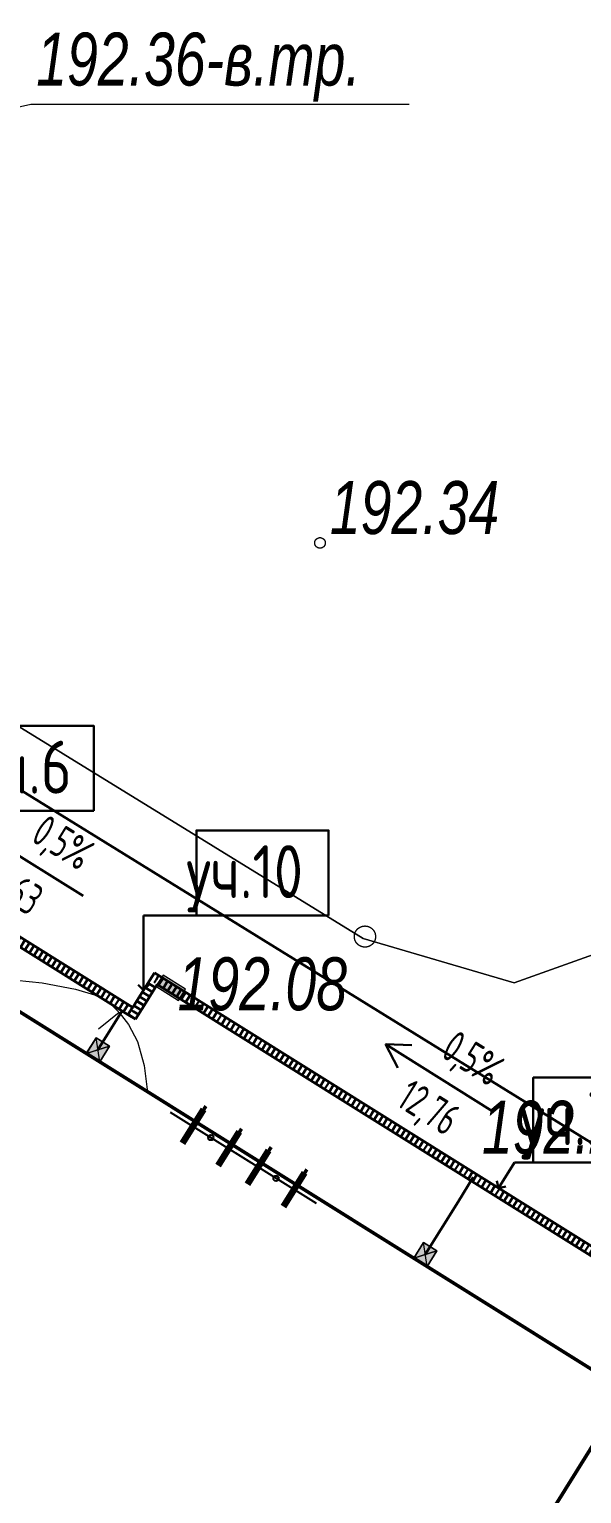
# Model space of a CAD drawing. Header units: millimetres. Extents: x -38151500 to -27467627, y -20617104 to -20349562.
# Drawn here: x -28278956 to -28268507, y -20485120 to -20457442 of the extents above; entities that cross this region are included whole.
import ezdxf
from ezdxf.xclip import XClip

# ---------------------------------------------------------------- set-up
doc = ezdxf.new("R2010")
doc.units = ezdxf.units.MM
doc.header["$MEASUREMENT"] = 0
doc.header["$XCLIPFRAME"] = 0
doc.linetypes.add('Wipeout_Contour', pattern=[1000, 0, -1000])
for name, color, linetype in [('!!! ПОДОСНОВА', 7, 'Continuous'), ('ГП_Сети канализации К2 ливневка', 7, 'Continuous'), ('ЛИВНЕВКА лотки', 7, 'Continuous'), ('Ливневка маркеры', 7, 'Continuous'), ('Ливневка трубы', 7, 'Continuous'), ('Новый_ГП_Сети канализации К2 ливневка', 7, 'Continuous')]:
    doc.layers.add(name, color=color, linetype=linetype)
for name, color, linetype, lineweight in [('ГП_Сети канализации К2 ливневка_Ном._пера__140', 140, 'Continuous', 40), ('ГП_Сети канализации К2 ливневка_Ном._пера__180', 5, 'Continuous', 13), ('ГП_Сети канализации К2 ливневка_Ном._пера__4', 5, 'Continuous', 40), ('ЛИВНЕВКА лотки_Ном._пера__220', 220, 'Continuous', 13), ('ЛИВНЕВКА лотки_Ном._пера__5', 5, 'Continuous', 30), ('Ливневка маркеры_Ном._пера__5', 5, 'Continuous', 30), ('Ливневка трубы_Ном._пера__4', 5, 'Continuous', 40), ('Новый_Defpoints_Ном._пера__16', 16, 'Continuous', 20), ('Новый_Defpoints_Ном._пера__7', 7, 'Continuous', 25), ('Новый_ГП_Граница участка_Ном._пера__1', 1, 'Continuous', 40), ('Новый_ГП_Здание сооружение_Ном._пера__22', 22, 'Continuous', 50), ('Новый_ГП_Сети канализации К2 ливневка_Ном._пера__7', 7, 'Continuous', 25), ('Новый_ГТ-сооружение_ ограждение_Ном._пера__19', 7, 'Continuous', 90), ('Чертеж_1_Новофедоровское_снт 28_07$0$tp_отметки_новые_Ном._пера__253', 252, 'Continuous', 18), ('Чертеж_1_Новый_ГП_Топография_Ном._пера__253', 252, 'Continuous', 18), ('Чертеж_1_Новый_Новофедоровское_снт 28_07$0$tp_Ограждения ДЕР_Ном._пера__253', 252, 'Continuous', 18), ('Чертеж_1_Новый_Новофедоровское_снт 28_07$0$tp_Ограждения рабица_Ном._пера__253', 252, 'Continuous', 18), ('Чертеж_1_Новый_Новофедоровское_снт 28_07$0$tp_отметки_новые_Ном._пера__253', 252, 'Continuous', 18), ('Чертеж_1_Новый_Новофедоровское_снт 28_07$0$tp_отметки_новые_Ном._пера__7', 7, 'Continuous', 18), ('Чертеж_1_Новый_Новофедоровское_снт 28_07$0$tp_рельеф_Ном._пера__253', 252, 'Continuous', 18)]:
    doc.layers.add(name, color=color, linetype=linetype, lineweight=lineweight)
doc.styles.add('РЎР“Р•РќР•Р\xa0РР\xa0_РЎРўРР›Р¬_1', font='arial.ttf', dxfattribs={"width": 0.75})
doc.styles.add('РЎР“Р•РќР•Р\xa0РР\xa0_РЎРўРР›Р¬_6', font='', dxfattribs={"width": 0.8})
doc.styles.add('РЎР“Р•РќР•Р\xa0РР\xa0_РЎРўРР›Р¬_7', font='')
doc.styles.get('РЎР“Р•РќР•Р\xa0РР\xa0_РЎРўРР›Р¬_6').set_extended_font_data('GOST_type_A')
doc.styles.get('РЎР“Р•РќР•Р\xa0РР\xa0_РЎРўРР›Р¬_7').set_extended_font_data('GOST_type_A')
pattern_1 = [(237.9929, (-28258884.51, -20487316.09), (-84.79827, 53.0024), [])]
pattern_2 = [(328.0009, (-28258884.51, -20487316.09), (52.9906, 84.80564), [])]

# ---------------------------------------------------------------- blocks, each defined once
blk = doc.blocks.new('Чертеж_7_1', base_point=(9803493, 0))
at = {"layer": 'Чертеж_1_Новый_ГП_Топография_Ном._пера__253', "color": 252, "lineweight": 18, "flags": 128}
for points in [[(-28318707, -20517064), (-28318667, -20517000), (-28308180, -20499900), (-28282010, -20516708), (-28270449, -20500671), (-28260533, -20487867), (-28262287, -20480650), (-28264292, -20473503), (-28269785, -20475465), (-28272641, -20474628), (-28286912, -20465849), (-28276963, -20449640), (-28284571, -20444942), (-28325602, -20512686)], [(-28287737, -20466500), (-28268337, -20478480), (-28265867, -20474480), (-28261427, -20486530), (-28271157, -20500140), (-28270297, -20500700), (-28281657, -20516190), (-28281987, -20516730), (-28282257, -20516560), (-28306737, -20500980), (-28296057, -20483870), (-28297767, -20482750)]]:
    blk.add_lwpolyline(points, close=True, dxfattribs=at)
at = {"layer": 'Чертеж_1_Новый_Новофедоровское_снт 28_07$0$tp_Ограждения ДЕР_Ном._пера__253', "color": 252, "lineweight": 18, "flags": 128}
blk.add_lwpolyline([(-28269785, -20475465), (-28264292, -20473503), (-28262286, -20480652), (-28260533, -20487867), (-28270449, -20500671), (-28280207, -20513890), (-28280454, -20514232)], dxfattribs=at)
at = {"layer": 'Чертеж_1_Новый_Новофедоровское_снт 28_07$0$tp_Ограждения рабица_Ном._пера__253', "color": 252, "lineweight": 18, "flags": 128}
blk.add_lwpolyline([(-28286912, -20465851), (-28272641, -20474628), (-28269785, -20475465)], dxfattribs=at)
at = {"layer": 'Чертеж_1_Новый_Новофедоровское_снт 28_07$0$tp_отметки_новые_Ном._пера__253', "color": 252, "lineweight": 18, "flags": 128}
blk.add_lwpolyline([(-28271768, -20458862), (-28278927, -20458862), (-28284255, -20460053)], dxfattribs=at)
at = {"layer": 'Чертеж_1_Новый_Новофедоровское_снт 28_07$0$tp_отметки_новые_Ном._пера__253', "color": 252, "lineweight": 18}
blk.add_circle((-28273457, -20467150), 100, dxfattribs=at)
at = {"layer": 'Чертеж_1_Новый_Новофедоровское_снт 28_07$0$tp_отметки_новые_Ном._пера__7', "color": 7, "lineweight": 18}
blk.add_circle((-28272607, -20474590), 200, dxfattribs=at)
at = {"layer": 'Чертеж_1_Новый_Новофедоровское_снт 28_07$0$tp_рельеф_Ном._пера__253', "color": 252, "lineweight": 18, "flags": 128}
for points in [[(-28279701, -20475361), (-28278715, -20475466), (-28278080, -20475582), (-28277721, -20475689), (-28277549, -20475770), (-28277484, -20475814), (-28277402, -20475883), (-28277255, -20476025), (-28277078, -20476250), (-28276909, -20476576), (-28276783, -20477027), (-28276719, -20477530), (-28276684, -20478091), (-28276644, -20478713), (-28276650, -20479340), (-28276734, -20480193), (-28276871, -20481206), (-28277039, -20482311), (-28277215, -20483439), (-28277377, -20484524), (-28277501, -20485499)], [(-28277255, -20476025), (-28277645, -20476338)]]:
    blk.add_lwpolyline(points, dxfattribs=at)
at = {"layer": 'Чертеж_1_Новофедоровское_снт 28_07$0$tp_отметки_новые_Ном._пера__253', "color": 252, "lineweight": 18, "char_height": 1000, "attachment_point": 7, "style": 'РЎР“Р•РќР•Р\xa0РР\xa0_РЎРўРР›Р¬_1'}
for s, insert in [('\\A1;{\\pql;\\fArial|b0|i1|c204|p0;\\W0.750000;192.36-в.тр.}', (-28278824, -20458807)), ('\\A1;{\\pql;\\fArial|b0|i1|c204|p0;\\W0.750000;192.34}', (-28273271, -20466996)), ('\\A1;{\\pql;\\fArial|b0|i1|c204|p0;\\W0.750000;192.08}', (-28276150, -20475997)), ('\\A1;{\\pql;\\fArial|b0|i1|c204|p0;\\W0.750000;192.25}', (-28270395, -20478708))]:
    blk.add_mtext(s, dxfattribs=dict(at, insert=insert))
blk = doc.blocks.new('Стена_43_5', base_point=(-28265766, -20482041))
at = {"layer": 'ЛИВНЕВКА лотки_Ном._пера__5', "linetype": 'Continuous', "lineweight": 30}
h = blk.add_hatch(dxfattribs=at)
h.set_pattern_fill('Настил_01_90_гр_0005', color=5, style=0, pattern_type=2)
h.set_pattern_definition(pattern_1)
h.paths.add_polyline_path([(-28276589, -20475276), (-28276674, -20475412), (-28276538, -20475497)])
h = blk.add_hatch(dxfattribs=at)
h.set_pattern_fill('Настил_01_90_гр_0005', color=5, style=0, pattern_type=2)
h.set_pattern_definition(pattern_1)
h.paths.add_polyline_path([(-28276454, -20475361), (-28276589, -20475276), (-28276538, -20475497)])
h = blk.add_hatch(dxfattribs=at)
h.set_pattern_fill('Настил_01_90_гр_0005', color=5, style=0, pattern_type=2)
h.set_pattern_definition(pattern_1)
h.paths.add_polyline_path([(-28276538, -20475497), (-28265904, -20482144), (-28265966, -20481916), (-28276454, -20475361)])
at = {"layer": 'ЛИВНЕВКА лотки_Ном._пера__5', "color": 5, "lineweight": 30, "flags": 128}
for points in [[(-28276589, -20475276), (-28276674, -20475412)], [(-28265966, -20481916), (-28276589, -20475276)], [(-28276538, -20475497), (-28265904, -20482144)]]:
    blk.add_lwpolyline(points, dxfattribs=at)
blk = doc.blocks.new('Стена_44_5', base_point=(-28276589, -20475276))
at = {"layer": 'ЛИВНЕВКА лотки_Ном._пера__5', "linetype": 'Continuous', "lineweight": 30}
h = blk.add_hatch(dxfattribs=at)
h.set_pattern_fill('Настил_01_90_гр_0005', color=5, style=0, pattern_type=2)
h.set_pattern_definition(pattern_2)
h.paths.add_polyline_path([(-28276674, -20475412), (-28276920, -20475805), (-28276784, -20475890), (-28276538, -20475497)])
h = blk.add_hatch(dxfattribs=at)
h.set_pattern_fill('Настил_01_90_гр_0005', color=5, style=0, pattern_type=2)
h.set_pattern_definition(pattern_2)
h.paths.add_polyline_path([(-28277000, -20475933), (-28277085, -20476069), (-28276949, -20476153)])
h = blk.add_hatch(dxfattribs=at)
h.set_pattern_fill('Настил_01_90_гр_0005', color=5, style=0, pattern_type=2)
h.set_pattern_definition(pattern_2)
h.paths.add_polyline_path([(-28276864, -20476018), (-28276785, -20475891), (-28276921, -20475806), (-28277000, -20475933)])
h = blk.add_hatch(dxfattribs=at)
h.set_pattern_fill('Настил_01_90_гр_0005', color=5, style=0, pattern_type=2)
h.set_pattern_definition(pattern_2)
h.paths.add_polyline_path([(-28276864, -20476018), (-28277000, -20475933), (-28276949, -20476153)])
at = {"layer": 'ЛИВНЕВКА лотки_Ном._пера__5', "color": 5, "lineweight": 30}
for p, q in [((-28276785, -20475891), (-28276921, -20475806)), ((-28276920, -20475805), (-28276784, -20475890))]:
    blk.add_line(p, q, dxfattribs=at)
at = {"layer": 'ЛИВНЕВКА лотки_Ном._пера__5', "color": 5, "lineweight": 30, "flags": 128}
for points in [[(-28276674, -20475412), (-28276920, -20475805)], [(-28276784, -20475890), (-28276538, -20475497)], [(-28276921, -20475806), (-28277000, -20475933)], [(-28276949, -20476153), (-28276785, -20475891)], [(-28276949, -20476153), (-28277085, -20476069)]]:
    blk.add_lwpolyline(points, dxfattribs=at)
blk = doc.blocks.new('Стена_45_5', base_point=(-28277000, -20475933))
at = {"layer": 'ЛИВНЕВКА лотки_Ном._пера__5', "linetype": 'Continuous', "lineweight": 30}
h = blk.add_hatch(dxfattribs=at)
h.set_pattern_fill('Настил_01_90_гр_0005', color=5, style=0, pattern_type=2)
h.set_pattern_definition([(237.97854, (-28258884.51, -20487316.09), (-84.78496, 53.02368), [])])
h.paths.add_polyline_path([(-28277000, -20475933), (-28283473, -20471885), (-28283558, -20472020), (-28277085, -20476069)])
at = {"layer": 'ЛИВНЕВКА лотки_Ном._пера__5', "color": 5, "lineweight": 30, "flags": 128}
for points in [[(-28283558, -20472020), (-28277085, -20476069)], [(-28277000, -20475933), (-28283473, -20471885)]]:
    blk.add_lwpolyline(points, dxfattribs=at)
blk = doc.blocks.new('Стена_50_5', base_point=(-28277657, -20476730))
at = {"layer": 'Ливневка трубы_Ном._пера__4', "color": 5, "lineweight": 40, "flags": 128}
for points in [[(-28277657, -20476730), (-28277201, -20475996)], [(-28277201, -20475996), (-28277657, -20476730)]]:
    blk.add_lwpolyline(points, dxfattribs=at)
blk = doc.blocks.new('Стена_51_5', base_point=(-28271466, -20480597))
at = {"layer": 'Ливневка трубы_Ном._пера__4', "color": 5, "lineweight": 40, "flags": 128}
for points in [[(-28270846, -20479601), (-28270559, -20479139)], [(-28270559, -20479139), (-28270846, -20479601)], [(-28271466, -20480597), (-28270847, -20479602)], [(-28270847, -20479602), (-28271466, -20480597)]]:
    blk.add_lwpolyline(points, dxfattribs=at)
blk = doc.blocks.new('Стена_65_5', base_point=(-28276030, -20475626))
at = {"layer": 'ЛИВНЕВКА лотки_Ном._пера__220', "linetype": 'Continuous', "lineweight": 13}
blk.add_hatch(color=220, dxfattribs=at).paths.add_polyline_path([(-28276003, -20475584), (-28276427, -20475319), (-28276560, -20475530), (-28276136, -20475796)])
at = {"layer": 'ЛИВНЕВКА лотки_Ном._пера__220', "color": 220, "lineweight": 13, "flags": 128}
for points in [[(-28276427, -20475319), (-28276560, -20475530)], [(-28276003, -20475584), (-28276427, -20475319)], [(-28276560, -20475530), (-28276136, -20475796)], [(-28276136, -20475796), (-28276003, -20475584)]]:
    blk.add_lwpolyline(points, dxfattribs=at)
blk = doc.blocks.new('Колонна_35_5', base_point=(-28271465, -20480597))
at = {"layer": 'ГП_Сети канализации К2 ливневка_Ном._пера__140', "linetype": 'Continuous', "lineweight": 40}
blk.add_hatch(color=140, dxfattribs=at).paths.add_polyline_path([(-28271431, -20480825), (-28271246, -20480528), (-28271500, -20480369), (-28271685, -20480666)])
at = {"layer": 'ГП_Сети канализации К2 ливневка_Ном._пера__180', "color": 5, "lineweight": 13}
for p, q in [((-28271431, -20480825), (-28271500, -20480369)), ((-28271246, -20480528), (-28271685, -20480666))]:
    blk.add_line(p, q, dxfattribs=at)
at = {"layer": 'ГП_Сети канализации К2 ливневка_Ном._пера__180', "color": 5, "lineweight": 13, "flags": 128}
blk.add_lwpolyline([(-28271431, -20480825), (-28271246, -20480528), (-28271500, -20480369), (-28271685, -20480666)], close=True, dxfattribs=at)
blk = doc.blocks.new('Колонна_36_5', base_point=(-28277657, -20476730))
at = {"layer": 'ГП_Сети канализации К2 ливневка_Ном._пера__140', "linetype": 'Continuous', "lineweight": 40}
blk.add_hatch(color=140, dxfattribs=at).paths.add_polyline_path([(-28277622, -20476957), (-28277437, -20476660), (-28277691, -20476502), (-28277876, -20476799)])
at = {"layer": 'ГП_Сети канализации К2 ливневка_Ном._пера__180', "color": 5, "lineweight": 13}
for p, q in [((-28277622, -20476957), (-28277691, -20476502)), ((-28277437, -20476660), (-28277876, -20476799))]:
    blk.add_line(p, q, dxfattribs=at)
at = {"layer": 'ГП_Сети канализации К2 ливневка_Ном._пера__180', "color": 5, "lineweight": 13, "flags": 128}
blk.add_lwpolyline([(-28277622, -20476957), (-28277437, -20476660), (-28277691, -20476502), (-28277876, -20476799)], close=True, dxfattribs=at)
blk = doc.blocks.new('Линия_6_5', base_point=(-28270187, -20477898))
at = {"layer": 'Ливневка маркеры_Ном._пера__5', "color": 5, "lineweight": 30}
for p, q in [((-28270187, -20477898), (-28272222, -20476626)), ((-28272222, -20476626), (-28271722, -20476644)), ((-28272222, -20476626), (-28271987, -20477068))]:
    blk.add_line(p, q, dxfattribs=at)
blk = doc.blocks.new('Линия_7_5', base_point=(-28277940, -20473821))
at = {"layer": 'Ливневка маркеры_Ном._пера__5', "color": 5, "lineweight": 30}
for p, q in [((-28277940, -20473821), (-28279975, -20472549)), ((-28279975, -20472549), (-28279475, -20472567)), ((-28279975, -20472549), (-28279740, -20472991))]:
    blk.add_line(p, q, dxfattribs=at)
blk = doc.blocks.new('Выноска_20_5', base_point=(-28270080, -20479345))
at = {"layer": 'Ливневка маркеры_Ном._пера__5', "color": 5, "lineweight": 30}
for p, q in [((-28270080, -20479345), (-28269777, -20478860)), ((-28269777, -20478860), (-28269425, -20478860)), ((-28269425, -20478860), (-28267425, -20478860)), ((-28270080, -20479345), (-28270112, -20479207)), ((-28270080, -20479345), (-28269942, -20479313))]:
    blk.add_line(p, q, dxfattribs=at)
at = {"layer": 'Ливневка маркеры_Ном._пера__5', "color": 5, "lineweight": 30, "flags": 128}
blk.add_lwpolyline([(-28267425, -20478860), (-28267425, -20477254), (-28269425, -20477254), (-28269425, -20478860)], close=True, dxfattribs=at)
at = {"layer": 'Ливневка маркеры_Ном._пера__5', "color": 5, "lineweight": 30, "insert": (-28268425, -20477532), "char_height": 1000, "attachment_point": 2, "style": 'РЎР“Р•РќР•Р\xa0РР\xa0_РЎРўРР›Р¬_7'}
blk.add_mtext('\\A1;{\\pqc;\\pt0,5000;\\fGOST_type_A|b0|i0|c0|p0;\\W1.000000;уч.3\\fGOST_type_A|b0|i0|c0|p0;\\W1.000000;\\A1{\\H.66x;\\S^  ;}\\fGOST_type_A|b0|i0|c0|p0;\\W1.000000;\\fGOST_type_A|b0|i0|c0|p0;\\W1.000000;\\A1{\\H.66x;\\S^  ;}\\fGOST_type_A|b0|i0|c0|p0;\\W1.000000; \\fGOST_type_A|b0|i0|c0|p0;\\W1.000000;\\fGOST_type_A|b0|i0|c0|p0;\\W1.000000;\\fGOST_type_A|b0|i0|c0|p0;\\W1.000000;\\fGOST_type_A|b0|i0|c0|p0;\\W1.000000;\\fGOST_type_A|b0|i0|c0|p0;\\W1.000000;\\fGOST_type_A|b0|i0|c0|p0;\\W1.000000;\\fGOST_type_A|b0|i0|c0|p0;\\W1.000000;\\fGOST_type_A|b0|i0|c0|p0;\\W1.000000;\\fGOST_type_A|b0|i0|c0|p0;\\W1.000000;\\fGOST_type_A|b0|i0|c0|p0;\\W1.000000;\\fGOST_type_A|b0|i0|c0|p0;\\W1.000000;\\fGOST_type_A|b0|i0|c0|p0;\\W1.000000;\\fGOST_type_A|b0|i0|c0|p0;\\W1.000000;\\fGOST_type_A|b0|i0|c0|p0;\\W1.000000;\\fGOST_type_A|b0|i0|c0|p0;\\W1.000000;\\fGOST_type_A|b0|i0|c0|p0;\\W1.000000;\\fGOST_type_A|b0|i0|c0|p0;\\W1.000000;\\fGOST_type_A|b0|i0|c0|p0;\\W1.000000;\\fGOST_type_A|b0|i0|c0|p0;\\W1.000000;\\fGOST_type_A|b0|i0|c0|p0;\\W1.000000;\\fGOST_type_A|b0|i0|c0|p0;\\W1.000000;\\fGOST_type_A|b0|i0|c0|p0;\\W1.000000;\\fGOST_type_A|b0|i0|c0|p0;\\W1.000000;\\fGOST_type_A|b0|i0|c0|p0;\\W1.000000;\\fGOST_type_A|b0|i0|c0|p0;\\W1.000000;\\fGOST_type_A|b0|i0|c0|p0;\\W1.000000;\\fGOST_type_A|b0|i0|c0|p0;\\W1.000000;\\fGOST_type_A|b0|i0|c0|p0;\\W1.000000;\\fGOST_type_A|b0|i0|c0|p0;\\W1.000000;\\fGOST_type_A|b0|i0|c0|p0;\\W1.000000;\\fGOST_type_A|b0|i0|c0|p0;\\W1.000000;\\fGOST_type_A|b0|i0|c0|p0;\\W1.000000;\\fGOST_type_A|b0|i0|c0|p0;\\W1.000000;\\fGOST_type_A|b0|i0|c0|p0;\\W1.000000;\\fGOST_type_A|b0|i0|c0|p0;\\W1.000000;\\fGOST_type_A|b0|i0|c0|p0;\\W1.000000;\\fGOST_type_A|b0|i0|c0|p0;\\W1.000000;\\fGOST_type_A|b0|i0|c0|p0;\\W1.000000;\\fGOST_type_A|b0|i0|c0|p0;\\W1.000000;\\fGOST_type_A|b0|i0|c0|p0;\\W1.000000;\\fGOST_type_A|b0|i0|c0|p0;\\W1.000000;\\fGOST_type_A|b0|i0|c0|p0;\\W1.000000;\\fGOST_type_A|b0|i0|c0|p0;\\W1.000000;}', dxfattribs=at)
blk = doc.blocks.new('Выноска_21_5', base_point=(-28276795, -20475605))
at = {"layer": 'Ливневка маркеры_Ном._пера__5', "color": 5, "lineweight": 30}
for p, q in [((-28276795, -20475605), (-28276795, -20474190)), ((-28276795, -20474190), (-28275795, -20474190)), ((-28275795, -20474190), (-28273295, -20474190)), ((-28276795, -20475605), (-28276895, -20475505)), ((-28276795, -20475605), (-28276695, -20475505))]:
    blk.add_line(p, q, dxfattribs=at)
at = {"layer": 'Ливневка маркеры_Ном._пера__5', "color": 5, "lineweight": 30, "flags": 128}
blk.add_lwpolyline([(-28273295, -20474190), (-28273295, -20472584), (-28275795, -20472584), (-28275795, -20474190)], close=True, dxfattribs=at)
at = {"layer": 'Ливневка маркеры_Ном._пера__5', "color": 5, "lineweight": 30, "insert": (-28274545, -20472863), "char_height": 1000, "attachment_point": 2, "style": 'РЎР“Р•РќР•Р\xa0РР\xa0_РЎРўРР›Р¬_7'}
blk.add_mtext('\\A1;{\\pqc;\\pt0,5000;\\fGOST_type_A|b0|i0|c0|p0;\\W1.000000;уч.10\\fGOST_type_A|b0|i0|c0|p0;\\W1.000000;\\A1{\\H.66x;\\S^  ;}\\fGOST_type_A|b0|i0|c0|p0;\\W1.000000;\\fGOST_type_A|b0|i0|c0|p0;\\W1.000000;\\A1{\\H.66x;\\S^  ;}\\fGOST_type_A|b0|i0|c0|p0;\\W1.000000; \\fGOST_type_A|b0|i0|c0|p0;\\W1.000000;\\fGOST_type_A|b0|i0|c0|p0;\\W1.000000;\\fGOST_type_A|b0|i0|c0|p0;\\W1.000000;\\fGOST_type_A|b0|i0|c0|p0;\\W1.000000;\\fGOST_type_A|b0|i0|c0|p0;\\W1.000000;\\fGOST_type_A|b0|i0|c0|p0;\\W1.000000;\\fGOST_type_A|b0|i0|c0|p0;\\W1.000000;\\fGOST_type_A|b0|i0|c0|p0;\\W1.000000;\\fGOST_type_A|b0|i0|c0|p0;\\W1.000000;\\fGOST_type_A|b0|i0|c0|p0;\\W1.000000;\\fGOST_type_A|b0|i0|c0|p0;\\W1.000000;\\fGOST_type_A|b0|i0|c0|p0;\\W1.000000;\\fGOST_type_A|b0|i0|c0|p0;\\W1.000000;\\fGOST_type_A|b0|i0|c0|p0;\\W1.000000;\\fGOST_type_A|b0|i0|c0|p0;\\W1.000000;\\fGOST_type_A|b0|i0|c0|p0;\\W1.000000;\\fGOST_type_A|b0|i0|c0|p0;\\W1.000000;\\fGOST_type_A|b0|i0|c0|p0;\\W1.000000;\\fGOST_type_A|b0|i0|c0|p0;\\W1.000000;\\fGOST_type_A|b0|i0|c0|p0;\\W1.000000;\\fGOST_type_A|b0|i0|c0|p0;\\W1.000000;\\fGOST_type_A|b0|i0|c0|p0;\\W1.000000;\\fGOST_type_A|b0|i0|c0|p0;\\W1.000000;\\fGOST_type_A|b0|i0|c0|p0;\\W1.000000;\\fGOST_type_A|b0|i0|c0|p0;\\W1.000000;\\fGOST_type_A|b0|i0|c0|p0;\\W1.000000;\\fGOST_type_A|b0|i0|c0|p0;\\W1.000000;\\fGOST_type_A|b0|i0|c0|p0;\\W1.000000;\\fGOST_type_A|b0|i0|c0|p0;\\W1.000000;\\fGOST_type_A|b0|i0|c0|p0;\\W1.000000;\\fGOST_type_A|b0|i0|c0|p0;\\W1.000000;\\fGOST_type_A|b0|i0|c0|p0;\\W1.000000;\\fGOST_type_A|b0|i0|c0|p0;\\W1.000000;\\fGOST_type_A|b0|i0|c0|p0;\\W1.000000;\\fGOST_type_A|b0|i0|c0|p0;\\W1.000000;\\fGOST_type_A|b0|i0|c0|p0;\\W1.000000;\\fGOST_type_A|b0|i0|c0|p0;\\W1.000000;\\fGOST_type_A|b0|i0|c0|p0;\\W1.000000;\\fGOST_type_A|b0|i0|c0|p0;\\W1.000000;\\fGOST_type_A|b0|i0|c0|p0;\\W1.000000;\\fGOST_type_A|b0|i0|c0|p0;\\W1.000000;\\fGOST_type_A|b0|i0|c0|p0;\\W1.000000;\\fGOST_type_A|b0|i0|c0|p0;\\W1.000000;}', dxfattribs=at)
blk = doc.blocks.new('Выноска_22_5', base_point=(-28281354, -20473210))
at = {"layer": 'Ливневка маркеры_Ном._пера__5', "color": 5, "lineweight": 30}
for p, q in [((-28281354, -20473210), (-28280733, -20472216)), ((-28280733, -20472216), (-28279733, -20472216)), ((-28279733, -20472216), (-28277733, -20472216)), ((-28281354, -20473210), (-28281386, -20473072)), ((-28281354, -20473210), (-28281216, -20473178))]:
    blk.add_line(p, q, dxfattribs=at)
at = {"layer": 'Ливневка маркеры_Ном._пера__5', "color": 5, "lineweight": 30, "flags": 128}
blk.add_lwpolyline([(-28277733, -20472216), (-28277733, -20470610), (-28279733, -20470610), (-28279733, -20472216)], close=True, dxfattribs=at)
at = {"layer": 'Ливневка маркеры_Ном._пера__5', "color": 5, "lineweight": 30, "insert": (-28278733, -20470888), "char_height": 1000, "attachment_point": 2, "style": 'РЎР“Р•РќР•Р\xa0РР\xa0_РЎРўРР›Р¬_7'}
blk.add_mtext('\\A1;{\\pqc;\\pt0,5000;\\fGOST_type_A|b0|i0|c0|p0;\\W1.000000;уч.6\\fGOST_type_A|b0|i0|c0|p0;\\W1.000000;\\A1{\\H.66x;\\S^  ;}\\fGOST_type_A|b0|i0|c0|p0;\\W1.000000;\\fGOST_type_A|b0|i0|c0|p0;\\W1.000000;\\A1{\\H.66x;\\S^  ;}\\fGOST_type_A|b0|i0|c0|p0;\\W1.000000; \\fGOST_type_A|b0|i0|c0|p0;\\W1.000000;\\fGOST_type_A|b0|i0|c0|p0;\\W1.000000;\\fGOST_type_A|b0|i0|c0|p0;\\W1.000000;\\fGOST_type_A|b0|i0|c0|p0;\\W1.000000;\\fGOST_type_A|b0|i0|c0|p0;\\W1.000000;\\fGOST_type_A|b0|i0|c0|p0;\\W1.000000;\\fGOST_type_A|b0|i0|c0|p0;\\W1.000000;\\fGOST_type_A|b0|i0|c0|p0;\\W1.000000;\\fGOST_type_A|b0|i0|c0|p0;\\W1.000000;\\fGOST_type_A|b0|i0|c0|p0;\\W1.000000;\\fGOST_type_A|b0|i0|c0|p0;\\W1.000000;\\fGOST_type_A|b0|i0|c0|p0;\\W1.000000;\\fGOST_type_A|b0|i0|c0|p0;\\W1.000000;\\fGOST_type_A|b0|i0|c0|p0;\\W1.000000;\\fGOST_type_A|b0|i0|c0|p0;\\W1.000000;\\fGOST_type_A|b0|i0|c0|p0;\\W1.000000;\\fGOST_type_A|b0|i0|c0|p0;\\W1.000000;\\fGOST_type_A|b0|i0|c0|p0;\\W1.000000;\\fGOST_type_A|b0|i0|c0|p0;\\W1.000000;\\fGOST_type_A|b0|i0|c0|p0;\\W1.000000;\\fGOST_type_A|b0|i0|c0|p0;\\W1.000000;\\fGOST_type_A|b0|i0|c0|p0;\\W1.000000;\\fGOST_type_A|b0|i0|c0|p0;\\W1.000000;\\fGOST_type_A|b0|i0|c0|p0;\\W1.000000;\\fGOST_type_A|b0|i0|c0|p0;\\W1.000000;\\fGOST_type_A|b0|i0|c0|p0;\\W1.000000;\\fGOST_type_A|b0|i0|c0|p0;\\W1.000000;\\fGOST_type_A|b0|i0|c0|p0;\\W1.000000;\\fGOST_type_A|b0|i0|c0|p0;\\W1.000000;\\fGOST_type_A|b0|i0|c0|p0;\\W1.000000;\\fGOST_type_A|b0|i0|c0|p0;\\W1.000000;\\fGOST_type_A|b0|i0|c0|p0;\\W1.000000;\\fGOST_type_A|b0|i0|c0|p0;\\W1.000000;\\fGOST_type_A|b0|i0|c0|p0;\\W1.000000;\\fGOST_type_A|b0|i0|c0|p0;\\W1.000000;\\fGOST_type_A|b0|i0|c0|p0;\\W1.000000;\\fGOST_type_A|b0|i0|c0|p0;\\W1.000000;\\fGOST_type_A|b0|i0|c0|p0;\\W1.000000;\\fGOST_type_A|b0|i0|c0|p0;\\W1.000000;\\fGOST_type_A|b0|i0|c0|p0;\\W1.000000;\\fGOST_type_A|b0|i0|c0|p0;\\W1.000000;\\fGOST_type_A|b0|i0|c0|p0;\\W1.000000;\\fGOST_type_A|b0|i0|c0|p0;\\W1.000000;}', dxfattribs=at)

msp = doc.modelspace()

# ---------------------------------------------------------------- linework, layer by layer
at = {"layer": 'Новый_Defpoints_Ном._пера__16', "color": 16, "lineweight": 20}
msp.add_lwpolyline([(-28274817.02, -20498226.87), (-28274859.37, -20498200.09), (-28275813.16, -20499726.47), (-28279731.23, -20497278.35), (-28279068.57, -20496218.51), (-28282359.4, -20494162.42), (-28283127.98, -20495392.47), (-28289182.83, -20491608.97), (-28288414.44, -20490378.81), (-28293035.11, -20487470.61), (-28292011.44, -20485831.75), (-28292053.69, -20485805.01), (-28284025.08, -20472957.63), (-28267658.24, -20483184.77), (-28269274.05, -20485770.62), (-28267664.55, -20486777.3)], close=True, dxfattribs=at)

# ---------------------------------------------------------------- block references
at = {"layer": '!!! ПОДОСНОВА', "color": 252, "lineweight": 40}
ref = msp.add_blockref('Чертеж_7_1', (9803492.59, 0), dxfattribs=at)
XClip(ref).set_block_clipping_path([(-28353281.3359813392, -20418838.4532491304), (-28353281.3359813392, -20510095.8116091713), (-28330700.7663319707, -20510095.8116091713), (-28325307.6286476292, -20521215.6831232607), (-28239941.7650179006, -20521215.6831232607), (-28239941.7650179006, -20418721.7424019799)])

# ---------------------------------------------------------------- next in the draw order: wipeouts: each hides what was drawn before it
at = {"color": 254, "linetype": 'Wipeout_Contour', "lineweight": 0, "ltscale": 384129529.9638571}
msp.add_wipeout([(-28284025.56, -20472957.33), (-28287708.5, -20478851.26), (-28287725.46, -20478840.67), (-28292053.84, -20485805.26), (-28287424.46, -20488698.01), (-28288166.35, -20489885.28), (-28282025.53, -20493722.51), (-28274843.6, -20498269.21), (-28267710.9, -20486760.15), (-28269279.79, -20485779.8), (-28267658.24, -20483184.77)], dxfattribs=at).dxf.layer = 'Новый_ГП_Сети канализации К2 ливневка'

# ---------------------------------------------------------------- next in the draw order: hatches: boundary and pattern name
at = {"layer": 'ГП_Сети канализации К2 ливневка_Ном._пера__4', "linetype": 'Continuous', "lineweight": 0, "true_color": 0x5fbfff}
for points in [[(-28277622.46, -20476958.27), (-28277876.98, -20476799.49), (-28277691.22, -20476501.72), (-28277436.7, -20476660.5)], [(-28271431.31, -20480825.8), (-28271685.83, -20480667.02), (-28271500.07, -20480369.25), (-28271245.55, -20480528.03)]]:
    msp.add_hatch(color=151, dxfattribs=at).paths.add_polyline_path(points)

# ---------------------------------------------------------------- next in the draw order: linework, layer by layer
at = {"layer": 'ГП_Сети канализации К2 ливневка_Ном._пера__180', "color": 5, "lineweight": 13}
for points in [[(-28277876.98, -20476799.49), (-28277436.72, -20476660.41), (-28277622.46, -20476958.27), (-28277691.29, -20476501.67), (-28277876.98, -20476799.49), (-28277691.29, -20476501.67), (-28277436.72, -20476660.41), (-28277622.46, -20476958.27)], [(-28271685.83, -20480667.02), (-28271245.57, -20480527.93), (-28271431.31, -20480825.8), (-28271500.14, -20480369.2), (-28271685.83, -20480667.02), (-28271500.14, -20480369.2), (-28271245.57, -20480527.93), (-28271431.31, -20480825.8)]]:
    msp.add_lwpolyline(points, close=True, dxfattribs=at)
at = {"layer": 'ГП_Сети канализации К2 ливневка_Ном._пера__180', "color": 5, "lineweight": 13, "flags": 128}
for points in [[(-28277622.46, -20476958.27), (-28277876.98, -20476799.49), (-28277691.22, -20476501.72), (-28277436.7, -20476660.5)], [(-28271431.31, -20480825.8), (-28271685.83, -20480667.02), (-28271500.07, -20480369.25), (-28271245.55, -20480528.03)]]:
    msp.add_lwpolyline(points, close=True, dxfattribs=at)
at = {"layer": 'Новый_Defpoints_Ном._пера__7', "color": 7, "lineweight": 25}
for points in [[(-28274758.7, -20478866.15), (-28276285.33, -20477912.56)], [(-28273524.79, -20479637.19), (-28275051.42, -20478683.59)]]:
    msp.add_lwpolyline(points, dxfattribs=at)
for centre in [(-28275522.01, -20478389.36), (-28274288.1, -20479160.39)]:
    msp.add_circle(centre, 50, dxfattribs=at)
at = {"layer": 'Новый_ГП_Граница участка_Ном._пера__1', "color": 1, "lineweight": 40}
msp.add_lwpolyline([(-28287737.41, -20466500), (-28268337.41, -20478480), (-28265867.41, -20474480), (-28261427.41, -20486530), (-28271157.41, -20500140), (-28270297.41, -20500700), (-28281657.41, -20516190), (-28281987.41, -20516730), (-28282257.41, -20516560), (-28306737.41, -20500980), (-28296057.41, -20483870), (-28297767.41, -20482750)], close=True, dxfattribs=at)
at = {"layer": 'Новый_ГП_Здание сооружение_Ном._пера__22', "color": 22, "lineweight": 50}
for p, q in [((-28275777.03, -20478052.16), (-28275618.06, -20477797.74)), ((-28275098.6, -20478476.09), (-28274939.62, -20478221.68)), ((-28274543.12, -20478823.19), (-28274384.15, -20478568.78)), ((-28273864.69, -20479247.13), (-28273705.71, -20478992.71))]:
    msp.add_line(p, q, dxfattribs=at)
msp.add_lwpolyline([(-28269274.48, -20485771.31), (-28267658.24, -20483184.77), (-28278004.42, -20476719.76), (-28284025.56, -20472957.33), (-28288052.1, -20479403.02), (-28286356.86, -20480462.33), (-28288238.07, -20483472.9), (-28289934.16, -20482413.06), (-28292053.84, -20485805.26)], dxfattribs=at)
at = {"layer": 'Новый_ГП_Сети канализации К2 ливневка_Ном._пера__7', "color": 7, "lineweight": 25, "flags": 128}
msp.add_lwpolyline([(-28284025.56, -20472957.33), (-28287708.5, -20478851.26), (-28287725.46, -20478840.67), (-28292053.84, -20485805.26), (-28287424.46, -20488698.01), (-28288166.35, -20489885.28), (-28282025.53, -20493722.51), (-28274843.6, -20498269.21), (-28267710.9, -20486760.15), (-28269279.79, -20485779.8), (-28267658.24, -20483184.77)], close=True, dxfattribs=at)
at = {"layer": 'Новый_ГТ-сооружение_ ограждение_Ном._пера__19', "color": 7, "lineweight": 90}
for p, q in [((-28275662.6, -20477859.4), (-28276059.95, -20478495.49)), ((-28274984.08, -20478283.22), (-28275381.42, -20478919.32)), ((-28274428.69, -20478630.43), (-28274826.04, -20479266.52)), ((-28273750.17, -20479054.25), (-28274147.51, -20479690.35))]:
    msp.add_line(p, q, dxfattribs=at)

# ---------------------------------------------------------------- next in the draw order: block references
at = {"layer": 'ГП_Сети канализации К2 ливневка', "color": 32, "lineweight": 40, "true_color": 0xe15500}
for name, p in [('Колонна_36_5', (-28277656.59, -20476729.54)), ('Колонна_35_5', (-28271465.45, -20480597.07))]:
    msp.add_blockref(name, p, dxfattribs=at)
at = {"layer": 'ЛИВНЕВКА лотки', "color": 5, "lineweight": 30}
for name, p in [('Стена_45_5', (-28276999.82, -20475932.93)), ('Стена_44_5', (-28276589.39, -20475276.08)), ('Стена_43_5', (-28265766.1, -20482041.09))]:
    msp.add_blockref(name, p, dxfattribs=at)
at = {"layer": 'ЛИВНЕВКА лотки', "color": 220, "lineweight": 13}
msp.add_blockref('Стена_65_5', (-28276029.7, -20475625.91), dxfattribs=at)
at = {"layer": 'Ливневка маркеры', "color": 5, "lineweight": 30}
for name, p in [('Выноска_22_5', (-28281354.16, -20473209.76)), ('Линия_7_5', (-28277939.97, -20473821.02)), ('Выноска_21_5', (-28276794.6, -20475604.51)), ('Линия_6_5', (-28270186.79, -20477898.35)), ('Выноска_20_5', (-28270079.9, -20479344.78))]:
    msp.add_blockref(name, p, dxfattribs=at)
at = {"layer": 'Ливневка трубы', "color": 5, "lineweight": 40}
for name, p in [('Стена_50_5', (-28277656.85, -20476729.95)), ('Стена_51_5', (-28271465.7, -20480597.48))]:
    msp.add_blockref(name, p, dxfattribs=at)

# ---------------------------------------------------------------- next in the draw order: texts
at = {"layer": 'Ливневка маркеры_Ном._пера__5', "color": 5, "lineweight": 30, "char_height": 600, "attachment_point": 5, "rotation": 328.084557, "style": 'РЎР“Р•РќР•Р\xa0РР\xa0_РЎРўРР›Р¬_6'}
for s, insert in [('\\A1;{\\pqc;\\fGOST_type_A|b0|i0|c0|p0;\\W0.800000;0,5\\fGOST_type_A|b0|i0|c0|p0;\\W0.800000;%}', (-28278356.88, -20472869.01)), ('\\A1;{\\pqc;\\fGOST_type_A|b0|i0|c0|p0;\\W0.800000;7\\fGOST_type_A|b0|i0|c0|p0;\\W0.800000;,\\fGOST_type_A|b0|i0|c0|p0;\\W0.800000;63}', (-28279237.85, -20473768.13)), ('\\A1;{\\pqc;\\fGOST_type_A|b0|i0|c0|p0;\\W0.800000;0,5\\fGOST_type_A|b0|i0|c0|p0;\\W0.800000;%}', (-28270603.71, -20476946.35)), ('\\A1;{\\pqc;\\fGOST_type_A|b0|i0|c0|p0;\\W0.800000;12,7\\fGOST_type_A|b0|i0|c0|p0;\\W0.800000;6}', (-28271433.5, -20477877.34))]:
    msp.add_mtext(s, dxfattribs=dict(at, insert=insert))

doc.saveas('drawing.dxf')
